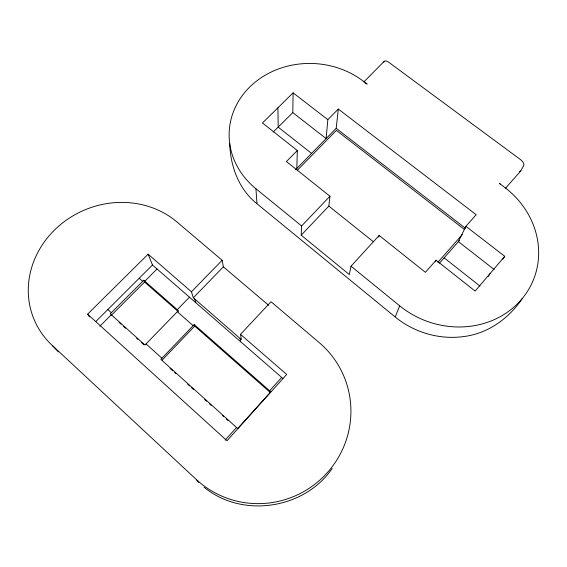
<?xml version="1.0" encoding="UTF-8"?>
<svg xmlns="http://www.w3.org/2000/svg" width="567" height="567" viewBox="0 0 567 567"><rect width="100%" height="100%" fill="white"/><g stroke="black" fill="none" stroke-linecap="round" stroke-linejoin="round"><path stroke-width="0.85" d="M292.799 112.62L293.125 92.839L327.832 119.658L326.117 138.582L292.799 112.62L273.244 132.019M296.817 168.463L297.321 150.524L262.471 122.975L293.125 92.839M327.832 119.658L338.308 109.055L476.152 214.702L465.918 226.325L504.75 256.319L475.132 291.091L436.08 260.218L425.427 272.323L379.153 235.44L351.016 266.192L349.329 274.548L301.19 235.192L301.609 225.957L329.951 196.225L286.434 161.538L297.321 150.524M295.655 169.646L336.188 128.312L338.308 109.055M301.19 235.192L328.839 206.083L329.951 196.225M378.728 237.084L379.153 235.44M395.433 316.471L399.685 305.826A86.354 78.338 21.6 0 0 520.782 300.262A86.354 78.338 21.6 0 0 504.141 186.954L499.378 183.382A5.932 2.8 39.7 0 1 500.562 184.395M435.371 261.784L436.08 260.218M465.918 226.325L458.377 241.627L494.105 269.467M505.282 188.535L520.789 170.865L523.681 165.684A5.868 2.963 39.3 0 0 520.414 159.54L388.728 62.242A5.613 2.743 45.9 0 0 383.795 62.164M488.222 276.434L490.051 273.57M502.894 259.162L504.75 256.319M332.177 468.47C304.472 509.095 242.166 518.713 204.085 487.195M522.157 298.66C508.84 318.604 487.726 333.637 463.615 336.578C439.439 339.895 414.172 332.51 395.327 317.081L257.319 204.028C238.856 189.619 230.315 166.166 229.692 143.302M437.823 262.379L462.303 234.518M439.51 263.116L459.532 240.309M225.106 440.155L236.524 427.49M269.616 390.791L281.671 377.424M89.565 316.988L87.58 314.182L148.122 254.179L191.455 291.785L193.319 297.795L241.414 339.605L240.514 334.36L271.026 301.743L319.214 342.61A92.067 90.833 -35.3 0 1 327.216 472.758A92.067 90.833 -35.3 0 1 196.217 479.406L52.228 345.395A88.856 81.173 -23.8 0 1 54.361 230.167A88.856 81.173 -23.8 0 1 176.961 221.973L222.136 260.281L223.37 266.83L268.645 305.308M194.212 324.565L160.851 359.35L237.693 428.546L270.785 391.811L194.212 324.565L194.729 326.11L270.204 392.414M162.176 360.08L194.729 326.11M193.319 297.795L223.37 266.83M191.455 291.785L222.136 260.281M177.273 309.688L189.449 297.165M297.427 170.15L336.373 130.389L464.401 229.458M363.844 81.931L384.093 61.463M99.827 326.266L111.33 314.756M144.833 281.204L157.045 268.971M111.252 315.387L144.564 282.026L143.763 280.261L110.253 313.792L144.954 345.034L178.364 310.652L143.763 280.261M95.837 321.517L152.48 265.002L148.122 254.179M336.188 128.312L465.429 228.246M311.574 153.416L278.184 127.121L277.908 107.801M444.138 257.85L479.966 286.073M328.839 206.083L373.355 241.719M364.928 82.853A5.67 2.58 45.7 0 1 367.182 84.086L362.816 80.805A81.513 72.285 3 0 0 249.111 87.644A81.513 72.285 3 0 0 255.93 188.754L301.609 225.957M351.016 266.192L399.685 305.826M240.514 334.36L286.711 374.454L226.991 440.757L87.58 314.182M152.48 265.002L282.919 378.508M144.564 282.026L178.314 311.68M139.206 278.248L142.707 281.324M177.308 311.737L193.156 325.664M107.836 309.547L111.345 312.7M146.038 343.921L161.935 358.216M119.07 322.425L121.019 324.189M123.627 326.535L125.576 328.293M136.647 338.265L137.951 339.435M141.204 342.369L143.812 344.715M170.057 368.359L172.673 370.712M174.629 372.476L175.94 373.653M187.691 384.235L189.647 385.999M191.611 387.764L193.567 389.529M204.673 399.529L206.629 401.294M209.244 403.647L211.2 405.412M222.299 415.413L223.611 416.589M226.219 418.942L228.182 420.707M52.228 345.395L58.323 351.88M196.217 479.406L198.656 482.538M194.651 298.951L195.799 302.693M205.899 334.828L206.353 336.316M240.039 338.414L240.621 341.695M255.93 188.754L256.957 203.078M520.789 170.865A5.798 2.892 39.3 0 1 519.45 171.681"/></g></svg>
